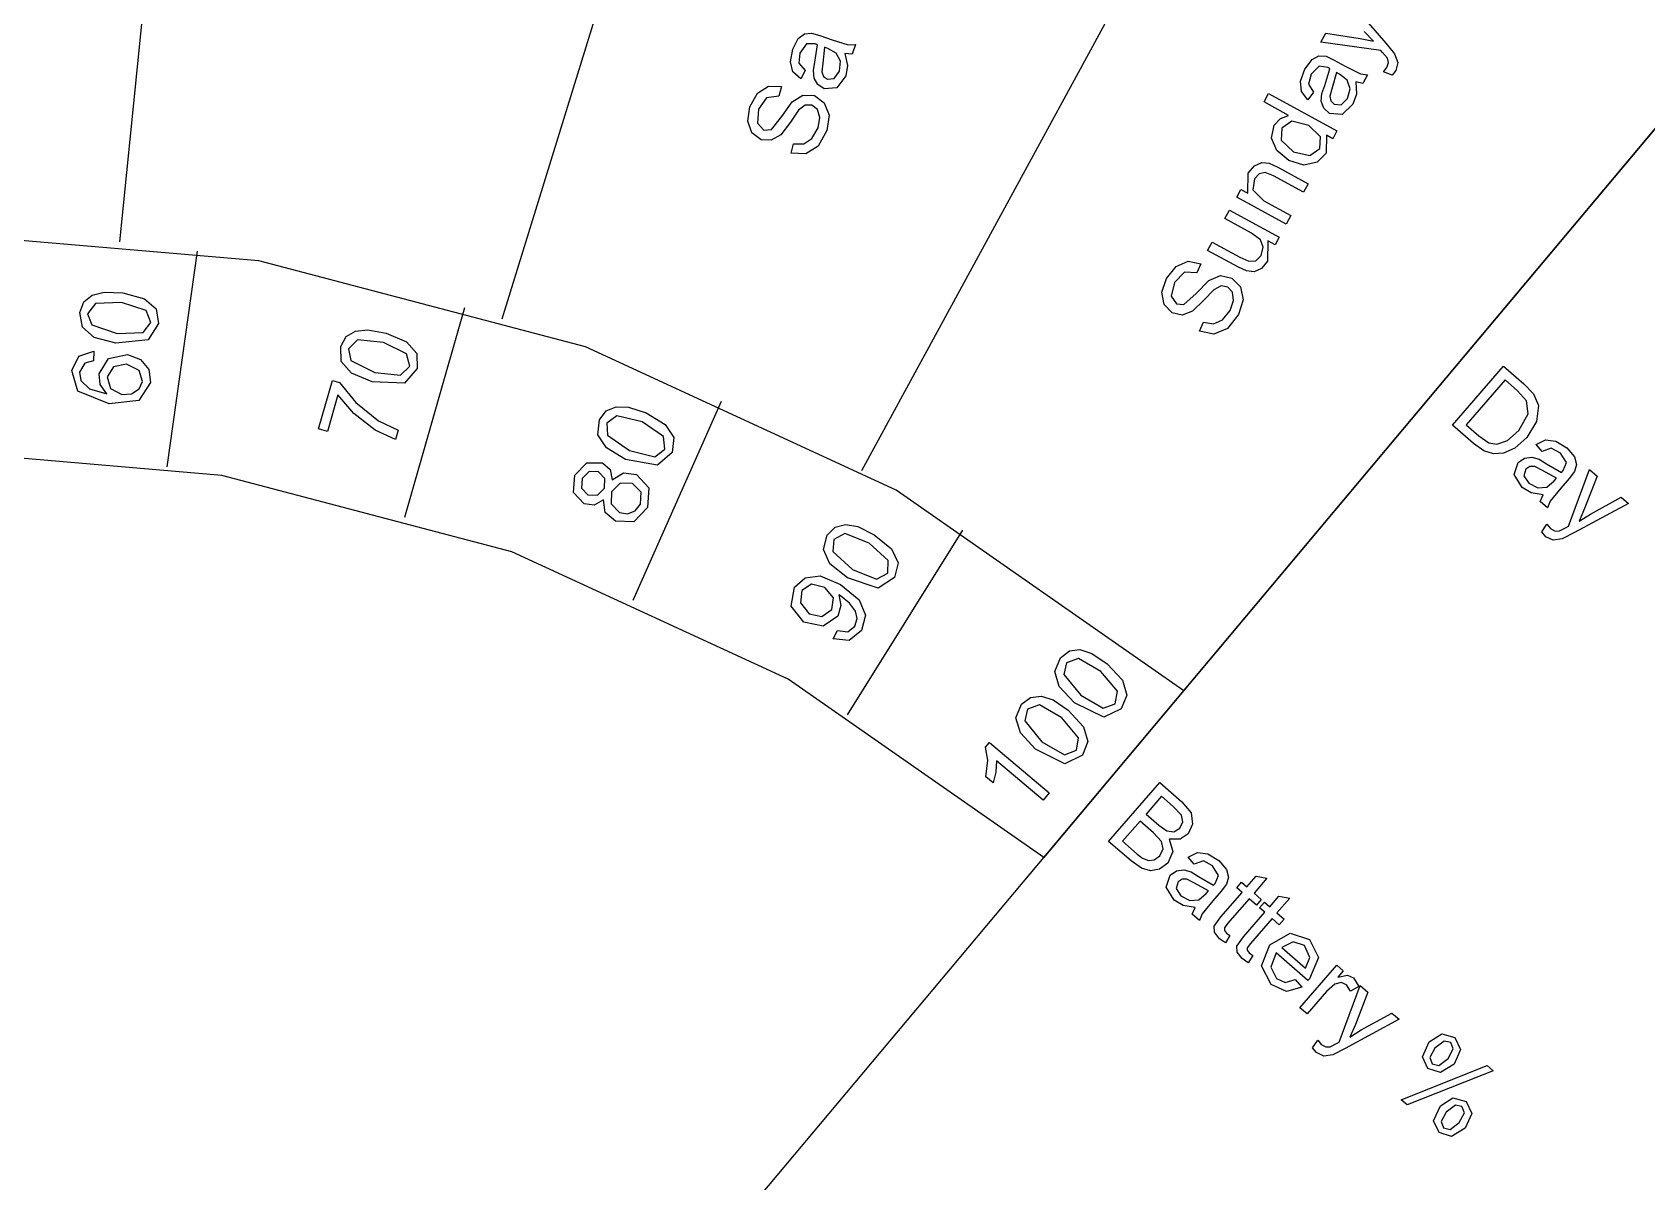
# Model space of a CAD drawing. Extents: x 7.9 to 57.9, y 5.2 to 55.2.
# Drawn here: x 33.88 to 48.72, y 23.52 to 34.07 of the extents above; entities that cross this region are included whole.
import ezdxf

# ---------------------------------------------------------------- set-up
doc = ezdxf.new("R2010")
doc.units = 0

msp = doc.modelspace()

# ---------------------------------------------------------------- linework, layer by layer
at = {"layer": 'dim'}
msp.add_line((32.890866, 14.236629), (52.174468, 37.218316), dxfattribs=at)
at = {"layer": 'graphic border'}
for p, q in [((35.479625, 40.107563), (34.683082, 32.146252)), ((40.554486, 39.080981), (38.196443, 31.43717)), ((45.325447, 37.07015), (41.499418, 30.045463)), ((45.949769, 34.397686), (46.318596, 33.972184)), ((49.60333, 34.154445), (44.461027, 28.026695)), ((40.868153, 33.916822), (40.918316, 34.01365)), ((40.918316, 34.01365), (40.975701, 34.058346)), ((40.975701, 34.058346), (41.040951, 34.064644)), ((41.040951, 34.064644), (41.118974, 34.04221)), ((41.118974, 34.04221), (41.229696, 34.003777)), ((41.229696, 34.003777), (41.378162, 33.957927)), ((45.722523, 33.980392), (45.767831, 34.063592)), ((46.272966, 33.90473), (45.722523, 33.980392)), ((45.767831, 34.063592), (46.083203, 34.014739)), ((46.083203, 34.014739), (46.206689, 33.990309)), ((46.206689, 33.990309), (46.120186, 34.078567)), ((46.318596, 33.972184), (46.398366, 33.872584)), ((40.847082, 33.799558), (40.868153, 33.916822)), ((40.932711, 33.880972), (40.923377, 33.787031)), ((40.993682, 33.965778), (40.932711, 33.880972)), ((41.073353, 33.964478), (40.993682, 33.965778)), ((41.072051, 33.798437), (41.094851, 33.956455)), ((41.094851, 33.956455), (41.073353, 33.964478)), ((41.159892, 33.933873), (41.14418, 33.78735)), ((41.190347, 33.923312), (41.159892, 33.933873)), ((41.268747, 33.881115), (41.190347, 33.923312)), ((41.307357, 33.806198), (41.268747, 33.881115)), ((41.347808, 33.876435), (41.347753, 33.876421)), ((41.347753, 33.876421), (41.372205, 33.768166)), ((41.414014, 33.872079), (41.347808, 33.876435)), ((41.378162, 33.957927), (41.44412, 33.95881)), ((41.44412, 33.95881), (41.414014, 33.872079)), ((45.640289, 33.821165), (45.704223, 33.855855)), ((45.704223, 33.855855), (45.769624, 33.851379)), ((45.769624, 33.851379), (45.842918, 33.816467)), ((46.288101, 33.8876), (46.272966, 33.90473)), ((46.332723, 33.832715), (46.288101, 33.8876)), ((46.34296, 33.794332), (46.332723, 33.832715)), ((46.398366, 33.872584), (46.428428, 33.795046)), ((40.870983, 33.70907), (40.847082, 33.799558)), ((40.942296, 33.643479), (40.870983, 33.70907)), ((40.923377, 33.787031), (40.981553, 33.72083)), ((40.981553, 33.72083), (40.942296, 33.643479)), ((41.058875, 33.7203), (41.072051, 33.798437)), ((41.065277, 33.650877), (41.058875, 33.7203)), ((41.14418, 33.78735), (41.135659, 33.709148)), ((41.135659, 33.709148), (41.15151, 33.666946)), ((41.250735, 33.647515), (41.298503, 33.713641)), ((41.298503, 33.713641), (41.307357, 33.806198)), ((41.372205, 33.768166), (41.356645, 33.671216)), ((45.534944, 33.621633), (45.57494, 33.73386)), ((45.57494, 33.73386), (45.640289, 33.821165)), ((45.632755, 33.687921), (45.608156, 33.596776)), ((45.706795, 33.761594), (45.632755, 33.687921)), ((45.785177, 33.747259), (45.706795, 33.761594)), ((45.756714, 33.583662), (45.805093, 33.735811)), ((45.805093, 33.735811), (45.785177, 33.747259)), ((45.865557, 33.702881), (45.826054, 33.560911)), ((45.842918, 33.816467), (45.945848, 33.760414)), ((45.89387, 33.687477), (45.865557, 33.702881)), ((45.964298, 33.633006), (45.89387, 33.687477)), ((45.945848, 33.760414), (46.084797, 33.690862)), ((46.084797, 33.690862), (46.150008, 33.680928)), ((46.150008, 33.680928), (46.106101, 33.6003)), ((46.298203, 33.708051), (46.329114, 33.748492)), ((46.375353, 33.677154), (46.298203, 33.708051)), ((46.329114, 33.748492), (46.34296, 33.794332)), ((46.411871, 33.721767), (46.375344, 33.677153)), ((46.375344, 33.677153), (46.375353, 33.677154)), ((46.428428, 33.795046), (46.411871, 33.721767)), ((40.545741, 33.512282), (40.647532, 33.5762)), ((40.647532, 33.5762), (40.765632, 33.572424)), ((40.765632, 33.572424), (40.742295, 33.484377)), ((41.098363, 33.591319), (41.065277, 33.650877)), ((41.158268, 33.552432), (41.098363, 33.591319)), ((41.15151, 33.666946), (41.186722, 33.641812)), ((41.274355, 33.560728), (41.158268, 33.552432)), ((41.186722, 33.641812), (41.250735, 33.647515)), ((41.356645, 33.671216), (41.274355, 33.560728)), ((45.543698, 33.528451), (45.534944, 33.621633)), ((45.603303, 33.452064), (45.543698, 33.528451)), ((45.608156, 33.596776), (45.654702, 33.521941)), ((45.730918, 33.508741), (45.756714, 33.583662)), ((45.826054, 33.560911), (45.804839, 33.485164)), ((45.990114, 33.552776), (45.964298, 33.633006)), ((45.966215, 33.462918), (45.990114, 33.552776)), ((46.041516, 33.615467), (46.041468, 33.61543)), ((46.041468, 33.61543), (46.047857, 33.504632)), ((46.106101, 33.6003), (46.041516, 33.615467)), ((40.455329, 33.256255), (40.475336, 33.388365)), ((40.475336, 33.388365), (40.545741, 33.512282)), ((40.629079, 33.47095), (40.555489, 33.364676)), ((40.742295, 33.484377), (40.629079, 33.47095)), ((40.767319, 33.29735), (40.862268, 33.432392)), ((40.862268, 33.432392), (40.961737, 33.495564)), ((40.98315, 33.402315), (40.921876, 33.355348)), ((40.961737, 33.495564), (41.067465, 33.490397)), ((41.044915, 33.401544), (40.98315, 33.402315)), ((41.096318, 33.361996), (41.044915, 33.401544)), ((41.067465, 33.490397), (41.158692, 33.424097)), ((41.158692, 33.424097), (41.202058, 33.309277)), ((45.199171, 33.431866), (45.240977, 33.508634)), ((45.424758, 33.309017), (45.199171, 33.431866)), ((45.240977, 33.508634), (45.869707, 33.166246)), ((45.654702, 33.521941), (45.603303, 33.452064)), ((45.725861, 33.439208), (45.730918, 33.508741)), ((45.748743, 33.375034), (45.725861, 33.439208)), ((45.804839, 33.485164), (45.813561, 33.440933)), ((45.813561, 33.440933), (45.84418, 33.41037)), ((45.84418, 33.41037), (45.90826, 33.405511)), ((45.90826, 33.405511), (45.966215, 33.462918)), ((46.016624, 33.41154), (45.917345, 33.316023)), ((46.047857, 33.504632), (46.016624, 33.41154)), ((40.49368, 33.147828), (40.455329, 33.256255)), ((40.555489, 33.364676), (40.544321, 33.235705)), ((40.544321, 33.235705), (40.603016, 33.173975)), ((40.672118, 33.179455), (40.767319, 33.29735)), ((40.847324, 33.246308), (40.759563, 33.130483)), ((40.921876, 33.355348), (40.847324, 33.246308)), ((41.117663, 33.289456), (41.096318, 33.361996)), ((41.101498, 33.193749), (41.117663, 33.289456)), ((41.202058, 33.309277), (41.183197, 33.170051)), ((45.293708, 33.217459), (45.351235, 33.281216)), ((45.351235, 33.281216), (45.424758, 33.309017)), ((45.453673, 33.25491), (45.361584, 33.189956)), ((45.610531, 33.216196), (45.453673, 33.25491)), ((45.801468, 33.326859), (45.748743, 33.375034)), ((45.917345, 33.316023), (45.801468, 33.326859)), ((40.579089, 33.085615), (40.49368, 33.147828)), ((40.671677, 33.07983), (40.579089, 33.085615)), ((40.603016, 33.173975), (40.672118, 33.179455)), ((40.759563, 33.130483), (40.671677, 33.07983)), ((40.969327, 33.046814), (41.04562, 33.096835)), ((41.04562, 33.096835), (41.101498, 33.193749)), ((41.183197, 33.170051), (41.102952, 33.02525)), ((45.267951, 33.0997), (45.293708, 33.217459)), ((45.31616, 32.985032), (45.267951, 33.0997)), ((45.361584, 33.189956), (45.356669, 33.080863)), ((45.717664, 33.111703), (45.610531, 33.216196)), ((45.712126, 33.003507), (45.717664, 33.111703)), ((45.773231, 33.125928), (45.771628, 32.961651)), ((45.830702, 33.094632), (45.773231, 33.125928)), ((45.869707, 33.166246), (45.830702, 33.094632)), ((40.854285, 32.961133), (40.876217, 33.048119)), ((40.988891, 32.955772), (40.854285, 32.961141)), ((40.854285, 32.961141), (40.854285, 32.961133)), ((40.876217, 33.048119), (40.969327, 33.046814)), ((41.102952, 33.02525), (40.988891, 32.955772)), ((45.427299, 32.895045), (45.31616, 32.985032)), ((45.356669, 33.080863), (45.470506, 32.974385)), ((45.470506, 32.974385), (45.621398, 32.940035)), ((45.470506, 32.974385), (45.470506, 32.974385)), ((45.621398, 32.940035), (45.712126, 33.003507)), ((45.771628, 32.961651), (45.686956, 32.877644)), ((45.054787, 32.778725), (45.110903, 32.846033)), ((45.110903, 32.846033), (45.177761, 32.876908)), ((45.177761, 32.876908), (45.24788, 32.869862)), ((45.24788, 32.869862), (45.325262, 32.833266)), ((45.325262, 32.833266), (45.605317, 32.680756)), ((45.56479, 32.852423), (45.427299, 32.895045)), ((45.686956, 32.877644), (45.56479, 32.852423)), ((45.050901, 32.592896), (45.054787, 32.778725)), ((45.112808, 32.725973), (45.097639, 32.623576)), ((45.156152, 32.771875), (45.112808, 32.725973)), ((45.210982, 32.783722), (45.156152, 32.771875)), ((45.286226, 32.754435), (45.210982, 32.783722)), ((45.563279, 32.60356), (45.286226, 32.754435)), ((45.605317, 32.680756), (45.563279, 32.60356)), ((44.948305, 32.558683), (44.986141, 32.628162)), ((45.403769, 32.310651), (44.948305, 32.558683)), ((44.986141, 32.628162), (45.050901, 32.592896)), ((45.097639, 32.623576), (45.197053, 32.523287)), ((45.197053, 32.523287), (45.4458, 32.387826)), ((44.840407, 32.360555), (44.882446, 32.437751)), ((45.084435, 32.227665), (44.840407, 32.360555)), ((44.882446, 32.437751), (45.33791, 32.189719)), ((45.4458, 32.387826), (45.403769, 32.310651)), ((35.963025, 31.973499), (32.890866, 32.236698)), ((45.166631, 32.166213), (45.084435, 32.227665)), ((35.395977, 32.061586), (35.117633, 30.079859)), ((44.681366, 32.068478), (44.723406, 32.145676)), ((44.963564, 31.914801), (44.681366, 32.068478)), ((44.723406, 32.145676), (44.976012, 32.008114)), ((45.191738, 32.096935), (45.166631, 32.166213)), ((45.173827, 32.022166), (45.191738, 32.096935)), ((45.233402, 32.157095), (45.23189, 31.970525)), ((45.300306, 32.120661), (45.233402, 32.157095)), ((45.33791, 32.189719), (45.300306, 32.120661)), ((38.963337, 31.1839), (35.963025, 31.973499)), ((44.302839, 31.811425), (44.392593, 31.922137)), ((44.392593, 31.922137), (44.503481, 31.968512)), ((44.503481, 31.968512), (44.619369, 31.945443)), ((44.619369, 31.945443), (44.581922, 31.862405)), ((45.038184, 31.880281), (44.963564, 31.914801)), ((44.976012, 32.008114), (45.060066, 31.968456)), ((45.060066, 31.968456), (45.124916, 31.973177)), ((45.175356, 31.903446), (45.108496, 31.872573)), ((45.124916, 31.973177), (45.173827, 32.022166)), ((45.23189, 31.970525), (45.175356, 31.903446)), ((44.261461, 31.68438), (44.302839, 31.811425)), ((44.378032, 31.774927), (44.345885, 31.649525)), ((44.468036, 31.867707), (44.378032, 31.774927)), ((44.581922, 31.862405), (44.468036, 31.867707)), ((44.575971, 31.673808), (44.69176, 31.791471)), ((44.69176, 31.791471), (44.800233, 31.837495)), ((44.800233, 31.837495), (44.903684, 31.815079)), ((44.903684, 31.815079), (44.982816, 31.734728)), ((45.108496, 31.872573), (45.038184, 31.880281)), ((34.355233, 31.595257), (34.431476, 31.657034)), ((34.431476, 31.657034), (34.543082, 31.686225)), ((34.543082, 31.686225), (34.712645, 31.678666)), ((34.712645, 31.678666), (34.910701, 31.6247)), ((34.910701, 31.6247), (35.018375, 31.531157)), ((44.281532, 31.571135), (44.261461, 31.68438)), ((44.345885, 31.649525), (44.393676, 31.579016)), ((44.462741, 31.573099), (44.575971, 31.673808)), ((44.646531, 31.610351), (44.540981, 31.510467)), ((44.737939, 31.705704), (44.646531, 31.610351)), ((44.806078, 31.741997), (44.737939, 31.705704)), ((44.866883, 31.731118), (44.806078, 31.741997)), ((44.911112, 31.683684), (44.866883, 31.731118)), ((44.888659, 31.516859), (44.920284, 31.608625)), ((44.920284, 31.608625), (44.911112, 31.683684)), ((45.00679, 31.614353), (44.965375, 31.480098)), ((44.982816, 31.734728), (45.00679, 31.614353)), ((34.317951, 31.498417), (34.355233, 31.595257)), ((34.341461, 31.363939), (34.317951, 31.498417)), ((34.461691, 31.580795), (34.389871, 31.487328)), ((34.389871, 31.487328), (34.427191, 31.384441)), ((34.700073, 31.589211), (34.461691, 31.580795)), ((34.926419, 31.515481), (34.700073, 31.589211)), ((34.970315, 31.406738), (34.926419, 31.515481)), ((35.018375, 31.531157), (35.041885, 31.396677)), ((37.852326, 31.540357), (37.301067, 29.616839)), ((44.355595, 31.49577), (44.281532, 31.571135)), ((44.445985, 31.474896), (44.355595, 31.49577)), ((44.393676, 31.579016), (44.462741, 31.573099)), ((44.540981, 31.510467), (44.445985, 31.474896)), ((44.817661, 31.43041), (44.888659, 31.516859)), ((44.965375, 31.480098), (44.862495, 31.350401)), ((34.449135, 31.270396), (34.341461, 31.363939)), ((34.427191, 31.384441), (34.660246, 31.305826)), ((34.660246, 31.305826), (34.898563, 31.313756)), ((34.660246, 31.305826), (34.660246, 31.305826)), ((34.898563, 31.313756), (34.970315, 31.406738)), ((35.041885, 31.396677), (34.945746, 31.245972)), ((36.766398, 31.276801), (36.850495, 31.327363)), ((36.850495, 31.327363), (36.965078, 31.340737)), ((36.965078, 31.340737), (37.131942, 31.309652)), ((37.131942, 31.309652), (37.320558, 31.228649)), ((44.60668, 31.327886), (44.642564, 31.410101)), ((44.606685, 31.327895), (44.60668, 31.327886)), ((44.73859, 31.300549), (44.606685, 31.327895)), ((44.642564, 31.410101), (44.734204, 31.393563)), ((44.734204, 31.393563), (44.817661, 31.43041)), ((44.862495, 31.350401), (44.73859, 31.300549)), ((34.647673, 31.216363), (34.449135, 31.270396)), ((34.945746, 31.245972), (34.647672, 31.21636)), ((34.647672, 31.21636), (34.647673, 31.216363)), ((36.716, 31.186091), (36.766398, 31.276801)), ((36.720565, 31.049647), (36.716, 31.186091)), ((36.869805, 31.247661), (36.785676, 31.165099)), ((36.785676, 31.165099), (36.808315, 31.058022)), ((37.107043, 31.222818), (36.869805, 31.247661)), ((37.320923, 31.118305), (37.107043, 31.222818)), ((37.320558, 31.228649), (37.414165, 31.121031)), ((41.819954, 29.867902), (38.963337, 31.1839)), ((34.243253, 30.966969), (34.309396, 31.09723)), ((34.309396, 31.09723), (34.448035, 31.143334)), ((34.363544, 31.033394), (34.314074, 30.951581)), ((34.442636, 31.055813), (34.363544, 31.033394)), ((34.448042, 31.143325), (34.442636, 31.055813)), ((34.448035, 31.143334), (34.448042, 31.143325)), ((34.495814, 30.935911), (34.580928, 31.074849)), ((34.580928, 31.074849), (34.754947, 31.113022)), ((34.747765, 31.023291), (34.626681, 31.000365)), ((34.863088, 30.966645), (34.747765, 31.023291)), ((34.754947, 31.113022), (34.875153, 31.066538)), ((34.875153, 31.066538), (34.951604, 30.975414)), ((36.814173, 30.942029), (36.720565, 31.049647)), ((36.808315, 31.058022), (37.028163, 30.947732)), ((37.265263, 30.922419), (37.349258, 31.004513)), ((37.349258, 31.004513), (37.320923, 31.118305)), ((37.414165, 31.121031), (37.418731, 30.984589)), ((46.930233, 30.464367), (47.399911, 31.004672)), ((47.399911, 31.004672), (47.586033, 30.842879)), ((34.299417, 30.777105), (34.243253, 30.966969)), ((34.314074, 30.951581), (34.327025, 30.875297)), ((34.327025, 30.875297), (34.405447, 30.798195)), ((34.505638, 30.83738), (34.495814, 30.935911)), ((34.626681, 31.000365), (34.570261, 30.907691)), ((34.570261, 30.907691), (34.598747, 30.801608)), ((34.96603, 30.857004), (34.861296, 30.690742)), ((34.862857, 30.796544), (34.894259, 30.865608)), ((34.894259, 30.865608), (34.863088, 30.966645)), ((34.951604, 30.975414), (34.96603, 30.857004)), ((36.511697, 30.429302), (36.639437, 30.874786)), ((36.639437, 30.874786), (36.705155, 30.855941)), ((37.003261, 30.86089), (36.814173, 30.942029)), ((37.003261, 30.860888), (37.003261, 30.86089)), ((37.302554, 30.848731), (37.003261, 30.860888)), ((37.028163, 30.947732), (37.265263, 30.922419)), ((37.028163, 30.947732), (37.028163, 30.947732)), ((37.418731, 30.984589), (37.302554, 30.848731)), ((47.415986, 30.878752), (47.057157, 30.465973)), ((47.529502, 30.780075), (47.415986, 30.878752)), ((34.587604, 30.659181), (34.299417, 30.777105)), ((34.405447, 30.798195), (34.56592, 30.7505)), ((34.56592, 30.7505), (34.505638, 30.83738)), ((34.598747, 30.801608), (34.703714, 30.74494)), ((34.703714, 30.74494), (34.703718, 30.744934)), ((34.703718, 30.744934), (34.792447, 30.751701)), ((34.792447, 30.751701), (34.862857, 30.796544)), ((36.689553, 30.743064), (36.592906, 30.406016)), ((36.834949, 30.569794), (36.689553, 30.743064)), ((36.705155, 30.855941), (36.853628, 30.672139)), ((47.612394, 30.688597), (47.529502, 30.780075)), ((47.586033, 30.842879), (47.675492, 30.751512)), ((47.675492, 30.751512), (47.72109, 30.643933)), ((34.861296, 30.690742), (34.587604, 30.659181)), ((37.031481, 30.418947), (36.834949, 30.569794)), ((36.853628, 30.672139), (37.06356, 30.504241)), ((39.092889, 30.511275), (39.15542, 30.594087)), ((39.15542, 30.594087), (39.245737, 30.632456)), ((39.245737, 30.632456), (39.361068, 30.629752)), ((39.361068, 30.629752), (39.52198, 30.575747)), ((40.212115, 30.680462), (39.398655, 28.852194)), ((39.52198, 30.575747), (39.697489, 30.469281)), ((47.541573, 30.414336), (47.626657, 30.568785)), ((47.626657, 30.568785), (47.612394, 30.688597)), ((47.72109, 30.643933), (47.704436, 30.495998)), ((36.592906, 30.406016), (36.511697, 30.429302)), ((37.218549, 30.33076), (37.031481, 30.418947)), ((37.06356, 30.504241), (37.243451, 30.417605)), ((37.243451, 30.417605), (37.218549, 30.33076)), ((39.078421, 30.375526), (39.092889, 30.511275)), ((39.253767, 30.550842), (39.158966, 30.480792)), ((39.158966, 30.480792), (39.166481, 30.371604)), ((39.485234, 30.493222), (39.253767, 30.550842)), ((39.682491, 30.359961), (39.485234, 30.493222)), ((39.697489, 30.469281), (39.775208, 30.349682)), ((47.125195, 30.29489), (46.930233, 30.464367)), ((47.057157, 30.465973), (47.172516, 30.365693)), ((47.436529, 30.322533), (47.541573, 30.414336)), ((47.704436, 30.495998), (47.614319, 30.349157)), ((39.15614, 30.255928), (39.078421, 30.375526)), ((39.166481, 30.371604), (39.368839, 30.231794)), ((39.69471, 30.243332), (39.682491, 30.359961)), ((39.775208, 30.349682), (39.760739, 30.213931)), ((47.219808, 30.228806), (47.125195, 30.29489)), ((47.172516, 30.365693), (47.264822, 30.302912)), ((47.264822, 30.302912), (47.337822, 30.28863)), ((47.337822, 30.28863), (47.436529, 30.322533)), ((47.614319, 30.349157), (47.50511, 30.252564)), ((47.699017, 30.287223), (47.786441, 30.328988)), ((47.756192, 30.22199), (47.699017, 30.287223)), ((47.786441, 30.328988), (47.879322, 30.317483)), ((47.879322, 30.317483), (47.980312, 30.25427)), ((35.621675, 30.002739), (32.890867, 30.236694)), ((38.866646, 30.003128), (38.977988, 30.118733)), ((38.977988, 30.118733), (39.122126, 30.117102)), ((39.122126, 30.117102), (39.190808, 30.057648)), ((39.332093, 30.149263), (39.15614, 30.255928)), ((39.332095, 30.149259), (39.332093, 30.149263)), ((39.626785, 30.095563), (39.332095, 30.149259)), ((39.368839, 30.231794), (39.600108, 30.173729)), ((39.368839, 30.231794), (39.368839, 30.231794)), ((39.600108, 30.173729), (39.69471, 30.243332)), ((39.760739, 30.213931), (39.626785, 30.095563)), ((47.307694, 30.199644), (47.219808, 30.228806)), ((47.399693, 30.205731), (47.307694, 30.199644)), ((47.50511, 30.252564), (47.399693, 30.205731)), ((47.498562, 30.009807), (47.534079, 30.120635)), ((47.534079, 30.120635), (47.592472, 30.161757)), ((47.592472, 30.161757), (47.660069, 30.170293)), ((47.660069, 30.170293), (47.726882, 30.150387)), ((47.726882, 30.150387), (47.794497, 30.109069)), ((47.839295, 30.25134), (47.756192, 30.22199)), ((47.922991, 30.207683), (47.839295, 30.25134)), ((47.979002, 30.119522), (47.922991, 30.207683)), ((47.948133, 30.046063), (47.979002, 30.119522)), ((47.980312, 30.25427), (48.051504, 30.171664)), ((48.051504, 30.171664), (48.071625, 30.101763)), ((38.288619, 29.300873), (35.621675, 30.002739)), ((38.854493, 29.844963), (38.866646, 30.003128)), ((38.933077, 29.974642), (38.928557, 29.885244)), ((38.997181, 30.036977), (38.933077, 29.974642)), ((39.084943, 30.034786), (38.997181, 30.036977)), ((39.143462, 29.972917), (39.084943, 30.034786)), ((39.138693, 29.884165), (39.143462, 29.972917)), ((39.190808, 30.057648), (39.210379, 29.962334)), ((39.210379, 29.962334), (39.314447, 30.025584)), ((39.314447, 30.025584), (39.432942, 30.010782)), ((39.432942, 30.010782), (39.547501, 29.88868)), ((47.57047, 29.892296), (47.498562, 30.009807)), ((47.606457, 30.060971), (47.587921, 29.999439)), ((47.587921, 29.999439), (47.63151, 29.930486)), ((47.642896, 30.084297), (47.606457, 30.060971)), ((47.687966, 30.083293), (47.642896, 30.084297)), ((47.757354, 30.046253), (47.687966, 30.083293)), ((47.887497, 29.977123), (47.757354, 30.046253)), ((47.794497, 30.109069), (47.932667, 30.029077)), ((47.866375, 29.952808), (47.887497, 29.977123)), ((48.003306, 29.974796), (47.926416, 29.886343)), ((47.932667, 30.029077), (47.948133, 30.046063)), ((47.996931, 29.535821), (48.189288, 30.057077)), ((48.053175, 30.038858), (48.003306, 29.974796)), ((48.071625, 30.101763), (48.053175, 30.038858)), ((48.260787, 29.994924), (48.145205, 29.697458)), ((48.189288, 30.057077), (48.260787, 29.994924)), ((38.951658, 29.74023), (38.854493, 29.844963)), ((38.928557, 29.885244), (38.985538, 29.823527)), ((38.985538, 29.823527), (39.074687, 29.81965)), ((38.985538, 29.823527), (38.985538, 29.823527)), ((39.074687, 29.81965), (39.138693, 29.884165)), ((39.203288, 29.852747), (39.198852, 29.741931)), ((39.284113, 29.932225), (39.203288, 29.852747)), ((39.397311, 29.928333), (39.284113, 29.932225)), ((39.474757, 29.848949), (39.397311, 29.928333)), ((39.469478, 29.73744), (39.474757, 29.848949)), ((39.547501, 29.88868), (39.535085, 29.707112)), ((44.461027, 28.025504), (41.819954, 29.867902)), ((47.654658, 29.84176), (47.57047, 29.892296)), ((47.63151, 29.930486), (47.714117, 29.88781)), ((47.764234, 29.824153), (47.654658, 29.84176)), ((47.714117, 29.88781), (47.798023, 29.895754)), ((47.735565, 29.764305), (47.764254, 29.824128)), ((47.764254, 29.824128), (47.764234, 29.824153)), ((47.798023, 29.895754), (47.866375, 29.952808)), ((47.926416, 29.886343), (47.828588, 29.765617)), ((39.043582, 29.728178), (38.951658, 29.74023)), ((39.128751, 29.778995), (39.043582, 29.728178)), ((39.128744, 29.778978), (39.128751, 29.778995)), ((39.146516, 29.660412), (39.128744, 29.778978)), ((39.198852, 29.741931), (39.276052, 29.663189)), ((39.349671, 29.649657), (39.421287, 29.676038)), ((39.535085, 29.707112), (39.408463, 29.576394)), ((39.421287, 29.676038), (39.469478, 29.73744)), ((47.804853, 29.704074), (47.735565, 29.764305)), ((47.828588, 29.765617), (47.804853, 29.704074)), ((48.547892, 29.745348), (48.052986, 29.476741)), ((48.145205, 29.697458), (48.094769, 29.582122)), ((48.199574, 29.647605), (48.481553, 29.803015)), ((48.481553, 29.803015), (48.547892, 29.745348)), ((39.23884, 29.580819), (39.146516, 29.660412)), ((39.408463, 29.576394), (39.23884, 29.580819)), ((39.276052, 29.663189), (39.276042, 29.663179)), ((39.276042, 29.663179), (39.349671, 29.649657)), ((41.183944, 29.453493), (41.257392, 29.526797)), ((41.257392, 29.526797), (41.35217, 29.552222)), ((41.35217, 29.552222), (41.466002, 29.533493)), ((41.466002, 29.533493), (41.617832, 29.45762)), ((47.752655, 29.48481), (47.79943, 29.553501)), ((47.79943, 29.553501), (47.832269, 29.514612)), ((47.913743, 29.49296), (47.976945, 29.524727)), ((47.976945, 29.524727), (47.996931, 29.535821)), ((48.094769, 29.582122), (48.199574, 29.647605)), ((41.150725, 29.321079), (41.183944, 29.453493)), ((41.245136, 29.414111), (41.237382, 29.304939)), ((41.348763, 29.470285), (41.245136, 29.414111)), ((41.56996, 29.381014), (41.348763, 29.470285)), ((42.4294, 29.500422), (41.36956, 27.804445)), ((41.746749, 29.221595), (41.56996, 29.381014)), ((41.617832, 29.45762), (41.776815, 29.327763)), ((47.788359, 29.439547), (47.752654, 29.484818)), ((47.752654, 29.484818), (47.752655, 29.48481)), ((47.856359, 29.407605), (47.788359, 29.439547)), ((47.832269, 29.514612), (47.874056, 29.491224)), ((47.938548, 29.420276), (47.856359, 29.407605)), ((47.874056, 29.491224), (47.913743, 29.49296)), ((48.052986, 29.476741), (47.938548, 29.420276)), ((40.827834, 28.131097), (38.288619, 29.300873)), ((41.211042, 29.191828), (41.150725, 29.321079)), ((41.237382, 29.304939), (41.418312, 29.138328)), ((41.776815, 29.327763), (41.837132, 29.198513)), ((40.984221, 29.062866), (41.121911, 29.08048)), ((41.121911, 29.08048), (41.30858, 28.999538)), ((41.370438, 29.061713), (41.211042, 29.191828)), ((41.418312, 29.138328), (41.639249, 29.048642)), ((41.418312, 29.138328), (41.418312, 29.138328)), ((41.639249, 29.048642), (41.742617, 29.1044)), ((41.742617, 29.1044), (41.746749, 29.221595)), ((41.837132, 29.198513), (41.803911, 29.066096)), ((40.855713, 28.802844), (40.88479, 28.974703)), ((40.88479, 28.974703), (40.984221, 29.062866)), ((40.952195, 28.945309), (40.938696, 28.833394)), ((41.041121, 29.003759), (40.952195, 28.945309)), ((41.164476, 28.974472), (41.041121, 29.003759)), ((41.244151, 28.878042), (41.164476, 28.974472)), ((41.164476, 28.974472), (41.164476, 28.974472)), ((41.30858, 28.999538), (41.478328, 28.85834)), ((41.370439, 29.06171), (41.370438, 29.061713)), ((41.654789, 28.967526), (41.370439, 29.06171)), ((41.803911, 29.066096), (41.654789, 28.967526)), ((40.970488, 28.655688), (40.855713, 28.802844)), ((40.938696, 28.833394), (41.020855, 28.730804)), ((41.227129, 28.770631), (41.244151, 28.878042)), ((41.311916, 28.808577), (41.281587, 28.711209)), ((41.307415, 28.897237), (41.292236, 28.906098)), ((41.292236, 28.906098), (41.311916, 28.808577)), ((41.391544, 28.82913), (41.307415, 28.897237)), ((41.445436, 28.75687), (41.391544, 28.82913)), ((41.478328, 28.85834), (41.536006, 28.717495)), ((41.147216, 28.617813), (40.970488, 28.655688)), ((41.020855, 28.730804), (41.137016, 28.70659)), ((41.137016, 28.70659), (41.227129, 28.770631)), ((41.281587, 28.711209), (41.147216, 28.617813)), ((41.438814, 28.618201), (41.460609, 28.68808)), ((41.460609, 28.68808), (41.445436, 28.75687)), ((41.536006, 28.717495), (41.499061, 28.578195)), ((41.241696, 28.501768), (41.241701, 28.501821)), ((41.386997, 28.486407), (41.241696, 28.501768)), ((41.241701, 28.501821), (41.27985, 28.577601)), ((41.27985, 28.577601), (41.37489, 28.566585)), ((41.37489, 28.566585), (41.438814, 28.618201)), ((41.499061, 28.578195), (41.386997, 28.486407)), ((43.328008, 28.328014), (43.410943, 28.390383)), ((43.410943, 28.390383), (43.50834, 28.402369)), ((43.50834, 28.402369), (43.618456, 28.367982)), ((43.618456, 28.367982), (43.758249, 28.271716)), ((43.276682, 28.20151), (43.328008, 28.328014)), ((43.318425, 28.065122), (43.276682, 28.20151)), ((43.383124, 28.280499), (43.360252, 28.173469)), ((43.493559, 28.321703), (43.383124, 28.280499)), ((43.70018, 28.202516), (43.493559, 28.321703)), ((43.853062, 28.020044), (43.70018, 28.202516)), ((43.758249, 28.271716), (43.897613, 28.120997)), ((43.175456, 26.49341), (40.827834, 28.131097)), ((43.458162, 27.91409), (43.318425, 28.065122)), ((43.360252, 28.173469), (43.516234, 27.983298)), ((43.897613, 28.120997), (43.939356, 27.98461)), ((42.919149, 27.775417), (42.970475, 27.901922)), ((42.970475, 27.901922), (43.05341, 27.964291)), ((43.136027, 27.895612), (43.025591, 27.854407)), ((43.05341, 27.964291), (43.150806, 27.976277)), ((43.342646, 27.776424), (43.136027, 27.895612)), ((43.150806, 27.976277), (43.260923, 27.94189)), ((44.461027, 28.026695), (43.175445, 26.492114)), ((43.260923, 27.94189), (43.400715, 27.845624)), ((43.458164, 27.914088), (43.458162, 27.91409)), ((43.726639, 27.781247), (43.458164, 27.914088)), ((43.516234, 27.983298), (43.722542, 27.863735)), ((43.516234, 27.983298), (43.516234, 27.983298)), ((43.722542, 27.863735), (43.832662, 27.904567)), ((43.832662, 27.904567), (43.853062, 28.020044)), ((43.939356, 27.98461), (43.888031, 27.858107)), ((42.960893, 27.639032), (42.919149, 27.775417)), ((43.025591, 27.854407), (43.002718, 27.747377)), ((43.002718, 27.747377), (43.158701, 27.557206)), ((43.49553, 27.593954), (43.342646, 27.776424)), ((43.400715, 27.845624), (43.54008, 27.694905)), ((43.888031, 27.858107), (43.726639, 27.781247)), ((43.10063, 27.488), (42.960893, 27.639032)), ((43.475129, 27.478475), (43.49553, 27.593954)), ((43.54008, 27.694905), (43.581822, 27.558517)), ((42.639313, 27.507258), (42.675727, 27.550654)), ((42.662412, 27.385878), (42.639313, 27.507258)), ((42.675727, 27.550654), (43.226392, 27.088592)), ((43.10063, 27.487996), (43.10063, 27.488)), ((43.369104, 27.355153), (43.10063, 27.487996)), ((43.158701, 27.557206), (43.365008, 27.437642)), ((43.158701, 27.557206), (43.158701, 27.557206)), ((43.365008, 27.437642), (43.475129, 27.478475)), ((43.581822, 27.558517), (43.530496, 27.432013)), ((42.643887, 27.233128), (42.662412, 27.385878)), ((42.740803, 27.3813), (42.733514, 27.278405)), ((43.169889, 27.021254), (42.740803, 27.3813)), ((43.530496, 27.432013), (43.369104, 27.355153)), ((42.708978, 27.17851), (42.643887, 27.233128)), ((42.733514, 27.278405), (42.708978, 27.17851)), ((43.771686, 26.640954), (44.241365, 27.181259)), ((44.241365, 27.181259), (44.444072, 27.005049)), ((43.226392, 27.088592), (43.169889, 27.021254)), ((44.257441, 27.055366), (44.115509, 26.892075)), ((44.36543, 26.961493), (44.257441, 27.055366)), ((44.444072, 27.005049), (44.528788, 26.902273)), ((44.115509, 26.892075), (44.232342, 26.790514)), ((44.440883, 26.882301), (44.36543, 26.961493)), ((44.453389, 26.822251), (44.440883, 26.882301)), ((44.528788, 26.902273), (44.543496, 26.800838)), ((44.060065, 26.828298), (43.898612, 26.642562)), ((44.185008, 26.719688), (44.060065, 26.828298)), ((44.255877, 26.641921), (44.185008, 26.719688)), ((44.232342, 26.790514), (44.305977, 26.737513)), ((44.305977, 26.737513), (44.370273, 26.728855)), ((44.370273, 26.728855), (44.42528, 26.763862)), ((44.42528, 26.763862), (44.453389, 26.822251)), ((44.503039, 26.711125), (44.427541, 26.662224)), ((44.543496, 26.800838), (44.503039, 26.711125)), ((43.97771, 26.461844), (43.771686, 26.640954)), ((43.898612, 26.642562), (44.033137, 26.525622)), ((44.241748, 26.507322), (44.271767, 26.57311)), ((44.271767, 26.57311), (44.255877, 26.641921)), ((44.427541, 26.662224), (44.327852, 26.662177)), ((44.327852, 26.662177), (44.360426, 26.547802)), ((44.072378, 26.395081), (43.97771, 26.461844)), ((44.033137, 26.525622), (44.084025, 26.485908)), ((44.084025, 26.485908), (44.138114, 26.464762)), ((44.138114, 26.464762), (44.191337, 26.470907)), ((44.191337, 26.470907), (44.241748, 26.507322)), ((44.315839, 26.442916), (44.238111, 26.386247)), ((44.360426, 26.547802), (44.315839, 26.442916)), ((44.501742, 26.497416), (44.589167, 26.539184)), ((44.558919, 26.432182), (44.501742, 26.497416)), ((44.64202, 26.461534), (44.558919, 26.432182)), ((44.589167, 26.539184), (44.682049, 26.527678)), ((44.725735, 26.417894), (44.64202, 26.461534)), ((44.682049, 26.527678), (44.783039, 26.464465)), ((44.781744, 26.329736), (44.725735, 26.417894)), ((44.783039, 26.464465), (44.854231, 26.38186)), ((44.155103, 26.370403), (44.072378, 26.395081)), ((44.238111, 26.386247), (44.155103, 26.370403)), ((44.301316, 26.220034), (44.336837, 26.330863)), ((44.336837, 26.330863), (44.39523, 26.371985)), ((44.409214, 26.271197), (44.390676, 26.209662)), ((44.39523, 26.371985), (44.462825, 26.380519)), ((44.445651, 26.294521), (44.409214, 26.271197)), ((44.490722, 26.293518), (44.445651, 26.294521)), ((44.462825, 26.380519), (44.52964, 26.360615)), ((44.560111, 26.256479), (44.490722, 26.293518)), ((44.52964, 26.360615), (44.597254, 26.319299)), ((44.597254, 26.319299), (44.735425, 26.239308)), ((44.750874, 26.256274), (44.781744, 26.329736)), ((44.854231, 26.38186), (44.874352, 26.311958)), ((44.874352, 26.311958), (44.855906, 26.249054)), ((44.948303, 26.214741), (44.993156, 26.266339)), ((44.993156, 26.266339), (45.041807, 26.224048)), ((45.041807, 26.224048), (45.126067, 26.320978)), ((45.226639, 26.303433), (45.107779, 26.1667)), ((45.126067, 26.320978), (45.226639, 26.303433)), ((44.373226, 26.102522), (44.301316, 26.220034)), ((44.390676, 26.209662), (44.434265, 26.14071)), ((44.434265, 26.14071), (44.516874, 26.098032)), ((44.690254, 26.187348), (44.560111, 26.256479)), ((44.600777, 26.105978), (44.66913, 26.163032)), ((44.66913, 26.163032), (44.690254, 26.187348)), ((44.806036, 26.184991), (44.729145, 26.096537)), ((44.735425, 26.239308), (44.750874, 26.256274)), ((44.801202, 25.947262), (44.996954, 26.172449)), ((44.855906, 26.249054), (44.806036, 26.184991)), ((45.062925, 26.115101), (44.863969, 25.886227)), ((44.996954, 26.172449), (44.948303, 26.214741)), ((45.129634, 26.057113), (45.062925, 26.115101)), ((45.107779, 26.1667), (45.174487, 26.108711)), ((45.251519, 26.041748), (45.335779, 26.138679)), ((45.436351, 26.121134), (45.317491, 25.9844)), ((45.335779, 26.138679), (45.436351, 26.121134)), ((44.457412, 26.051988), (44.373226, 26.102522)), ((44.566992, 26.034381), (44.457412, 26.051988)), ((44.516874, 26.098032), (44.600777, 26.105978)), ((44.538293, 25.974499), (44.567005, 26.034307)), ((44.607582, 25.914268), (44.538293, 25.974499)), ((44.567005, 26.034307), (44.566992, 26.034381)), ((44.631318, 25.975813), (44.607582, 25.914268)), ((44.729145, 26.096537), (44.631318, 25.975813)), ((45.010914, 25.764962), (45.206666, 25.99015)), ((45.174487, 26.108711), (45.129634, 26.057113)), ((45.158017, 26.03244), (45.20287, 26.084038)), ((45.206666, 25.99015), (45.158017, 26.03244)), ((45.20287, 26.084038), (45.251519, 26.041748)), ((45.317491, 25.9844), (45.384201, 25.92641)), ((44.741067, 25.86171), (44.801202, 25.947262)), ((44.743128, 25.807508), (44.741067, 25.86171)), ((44.863969, 25.886227), (44.835565, 25.846858)), ((44.835565, 25.846858), (44.835774, 25.824029)), ((44.835774, 25.824029), (44.854457, 25.799374)), ((45.272637, 25.932802), (45.073681, 25.703928)), ((45.339348, 25.874812), (45.272637, 25.932802)), ((45.384201, 25.92641), (45.339348, 25.874812)), ((44.789218, 25.747389), (44.743128, 25.807508)), ((44.844464, 25.709707), (44.789218, 25.747389)), ((44.88582, 25.77664), (44.844464, 25.709707)), ((44.854457, 25.799374), (44.885813, 25.77664)), ((44.885813, 25.77664), (44.88582, 25.77664)), ((44.950779, 25.679411), (45.010914, 25.764962)), ((44.952838, 25.62521), (44.950779, 25.679411)), ((45.073681, 25.703928), (45.045277, 25.664558)), ((45.045277, 25.664558), (45.045486, 25.64173)), ((45.17494, 25.498118), (45.253932, 25.690218)), ((45.253932, 25.690218), (45.438069, 25.799326)), ((45.467141, 25.720368), (45.36174, 25.668342)), ((45.36174, 25.668342), (45.580294, 25.478357)), ((45.36174, 25.668342), (45.36174, 25.668342)), ((45.438069, 25.799326), (45.617432, 25.739176)), ((45.57076, 25.683998), (45.467141, 25.720368)), ((45.619629, 25.574224), (45.57076, 25.683998)), ((45.617432, 25.739176), (45.699233, 25.574243)), ((44.998931, 25.56509), (44.952838, 25.62521)), ((45.054174, 25.527409), (44.998931, 25.56509)), ((45.045486, 25.64173), (45.06417, 25.617075)), ((45.09553, 25.594343), (45.054174, 25.527409)), ((45.06417, 25.617075), (45.095527, 25.594339)), ((45.095527, 25.594339), (45.09553, 25.594343)), ((45.310597, 25.617015), (45.261221, 25.486525)), ((45.602493, 25.363275), (45.310597, 25.617015)), ((45.580294, 25.478357), (45.619629, 25.574224)), ((45.699233, 25.574243), (45.618272, 25.38062)), ((45.265491, 25.326873), (45.17494, 25.498118)), ((45.261221, 25.486525), (45.313247, 25.381124)), ((45.313247, 25.381124), (45.392196, 25.34615)), ((45.392196, 25.34615), (45.486289, 25.371765)), ((45.486289, 25.371765), (45.486326, 25.371747)), ((45.486326, 25.371747), (45.5475, 25.30367)), ((45.527863, 25.114346), (45.868108, 25.505755)), ((45.618272, 25.38062), (45.602493, 25.363275)), ((45.868108, 25.505755), (45.927815, 25.453852)), ((45.927815, 25.453852), (45.876234, 25.394514)), ((45.876234, 25.394514), (45.965986, 25.412905)), ((45.965986, 25.412905), (46.020281, 25.389021)), ((46.020281, 25.389021), (46.06988, 25.308373)), ((45.40637, 25.262648), (45.265491, 25.326873)), ((45.5475, 25.30367), (45.40637, 25.262648)), ((45.772348, 25.261622), (45.594217, 25.056704)), ((45.850691, 25.329403), (45.772348, 25.261622)), ((45.906782, 25.344056), (45.850691, 25.329403)), ((45.890248, 24.798037), (46.082604, 25.319296)), ((45.957376, 25.323354), (45.906782, 25.344056)), ((45.993527, 25.266687), (45.957376, 25.323354)), ((46.06988, 25.308373), (45.993527, 25.266687)), ((46.154105, 25.257142), (46.038522, 24.959674)), ((46.082604, 25.319296), (46.154105, 25.257142)), ((45.594217, 25.056704), (45.527863, 25.114346)), ((46.441211, 25.007566), (45.946303, 24.738957)), ((46.038522, 24.959674), (45.988088, 24.84434)), ((46.092892, 24.909823), (46.374872, 25.065233)), ((46.374872, 25.065233), (46.441211, 25.007566)), ((45.645973, 24.747028), (45.692749, 24.815719)), ((45.692749, 24.815719), (45.725588, 24.77683)), ((45.725588, 24.77683), (45.767375, 24.753442)), ((45.807062, 24.755178), (45.870262, 24.786943)), ((45.870262, 24.786943), (45.890248, 24.798037)), ((45.988088, 24.84434), (46.092892, 24.909823)), ((46.654715, 24.662145), (46.718077, 24.800538)), ((46.718077, 24.800538), (46.832735, 24.873633)), ((46.718077, 24.800538), (46.718077, 24.800538)), ((46.854632, 24.808009), (46.770176, 24.7436)), ((46.832735, 24.873633), (46.952377, 24.840806)), ((46.914491, 24.793504), (46.854632, 24.808009)), ((46.914503, 24.793494), (46.914491, 24.793504)), ((46.937199, 24.736235), (46.914503, 24.793494)), ((46.952377, 24.840806), (47.00469, 24.731271)), ((45.681676, 24.701763), (45.645971, 24.747034)), ((45.645971, 24.747034), (45.645973, 24.747028)), ((45.749674, 24.669823), (45.681676, 24.701763)), ((45.831865, 24.682492), (45.749674, 24.669823)), ((45.767375, 24.753442), (45.807062, 24.755178)), ((45.946303, 24.738957), (45.831865, 24.682492)), ((46.704819, 24.554534), (46.654715, 24.662145)), ((46.770176, 24.7436), (46.723015, 24.655834)), ((46.723015, 24.655834), (46.745661, 24.599263)), ((46.805522, 24.584757), (46.890037, 24.648466)), ((46.890037, 24.648466), (46.937199, 24.736235)), ((47.00469, 24.731271), (46.945636, 24.595605)), ((46.459628, 24.269436), (47.2502, 24.581914)), ((47.304011, 24.535137), (46.514543, 24.221699)), ((46.819782, 24.519305), (46.704819, 24.554534)), ((46.745661, 24.599263), (46.805522, 24.584757)), ((46.945636, 24.595605), (46.819782, 24.519305)), ((47.2502, 24.581914), (47.304011, 24.535137)), ((46.514543, 24.221699), (46.459628, 24.269436)), ((46.757445, 24.074609), (46.820806, 24.213)), ((46.820806, 24.213), (46.935465, 24.286096)), ((46.820806, 24.213), (46.820806, 24.213)), ((46.95736, 24.220474), (46.872904, 24.156066)), ((46.935465, 24.286096), (47.055473, 24.252949)), ((47.01759, 24.205647), (46.95736, 24.220474)), ((47.0176, 24.205638), (47.01759, 24.205647)), ((47.040297, 24.148379), (47.0176, 24.205638)), ((47.055473, 24.252949), (47.107787, 24.143415)), ((46.807545, 23.966997), (46.757445, 24.074609)), ((46.872904, 24.156066), (46.826062, 24.068666)), ((46.826062, 24.068666), (46.848389, 24.011728)), ((46.908619, 23.996901), (46.993134, 24.06061)), ((46.993134, 24.06061), (47.040297, 24.148379)), ((47.107787, 24.143415), (47.048736, 24.007747)), ((46.922878, 23.931447), (46.807545, 23.966997)), ((46.848389, 24.011728), (46.908619, 23.996901)), ((47.048736, 24.007747), (46.922878, 23.931447))]:
    msp.add_line(p, q, dxfattribs=at)

doc.saveas('drawing.dxf')
